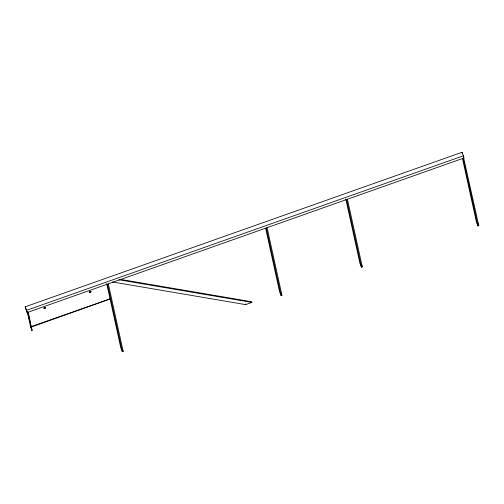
<?xml version="1.0" encoding="UTF-8"?>
<svg xmlns="http://www.w3.org/2000/svg" width="504" height="504" viewBox="0 0 504 504"><rect width="100%" height="100%" fill="white"/><g stroke="black" fill="none" stroke-linecap="round" stroke-linejoin="round"><path stroke-width="0.76" d="M25.2 306.816L461.985 152.29L463.403 155.78L463.901 158.035L27.115 312.562L25.2 306.816L27.115 312.562M26.617 310.307L463.403 155.78M463.995 158.269L463.163 158.558L477.975 225.899L478.8 225.609L463.334 156.637M30.952 327.184L110.099 298.916L31.04 326.624L30.649 327.153L31.909 330.309L28.218 312.171M112.568 281.975L245.65 304.63L251.899 302.419L251.616 301.726L120.078 279.329M122.359 351.71L123.184 351.414L108.379 284.08L107.554 284.369L122.359 351.71L120.847 347.987L106.703 283.658M281.112 295.546L281.944 295.25L267.139 227.915L266.307 228.205L281.112 295.546L279.6 291.822L265.639 228.312M361.456 267.12L362.288 266.824L347.483 199.489L346.651 199.779L361.456 267.12L359.944 263.397L345.813 199.118M118.818 279.764L251.899 302.419M478.044 223.744L478.8 225.609M477.975 225.899L476.456 222.176L462.496 158.666M361.532 264.965L362.288 266.824M280.936 292.767L281.944 295.25M245.366 303.931L245.65 304.63M122.176 348.932L123.184 351.414M31.204 327.789L32.187 330.208M461.985 152.29L462.319 153.796M27.941 312.272L31.909 330.309M27.997 312.575L28.659 315.58M28.986 317.085L29.648 320.09M29.982 321.596L30.643 324.601M27.651 312.152L28.476 315.913M28.81 317.413L29.465 320.418M27.21 311.497L30.681 327.285M44.535 307.471A0.806 0.416 -22.1 0 1 45.373 307.774A0.806 0.416 -22.1 0 1 44.207 308.372A0.806 0.416 -22.1 0 1 44.169 307.661M89.901 291.438A0.806 0.416 -22.1 0 1 90.896 291.4A0.806 0.416 -22.1 0 1 90.468 292.093A0.806 0.416 -22.1 0 1 89.473 292.131M89.479 291.791A0.806 0.416 -22.1 0 1 89.725 291.545M29.446 320.746L29.742 321.577L29.459 320.758M44.421 308.606A0.806 0.416 -22.1 0 0 45.48 307.849A0.806 0.416 -22.1 0 0 44.264 307.894A0.806 0.416 -22.1 0 0 44.421 308.606M89.977 292.49A0.806 0.416 -22.1 0 0 91.035 291.728A0.806 0.416 -22.1 0 0 89.819 291.778A0.806 0.416 -22.1 0 0 89.977 292.49"/></g></svg>
